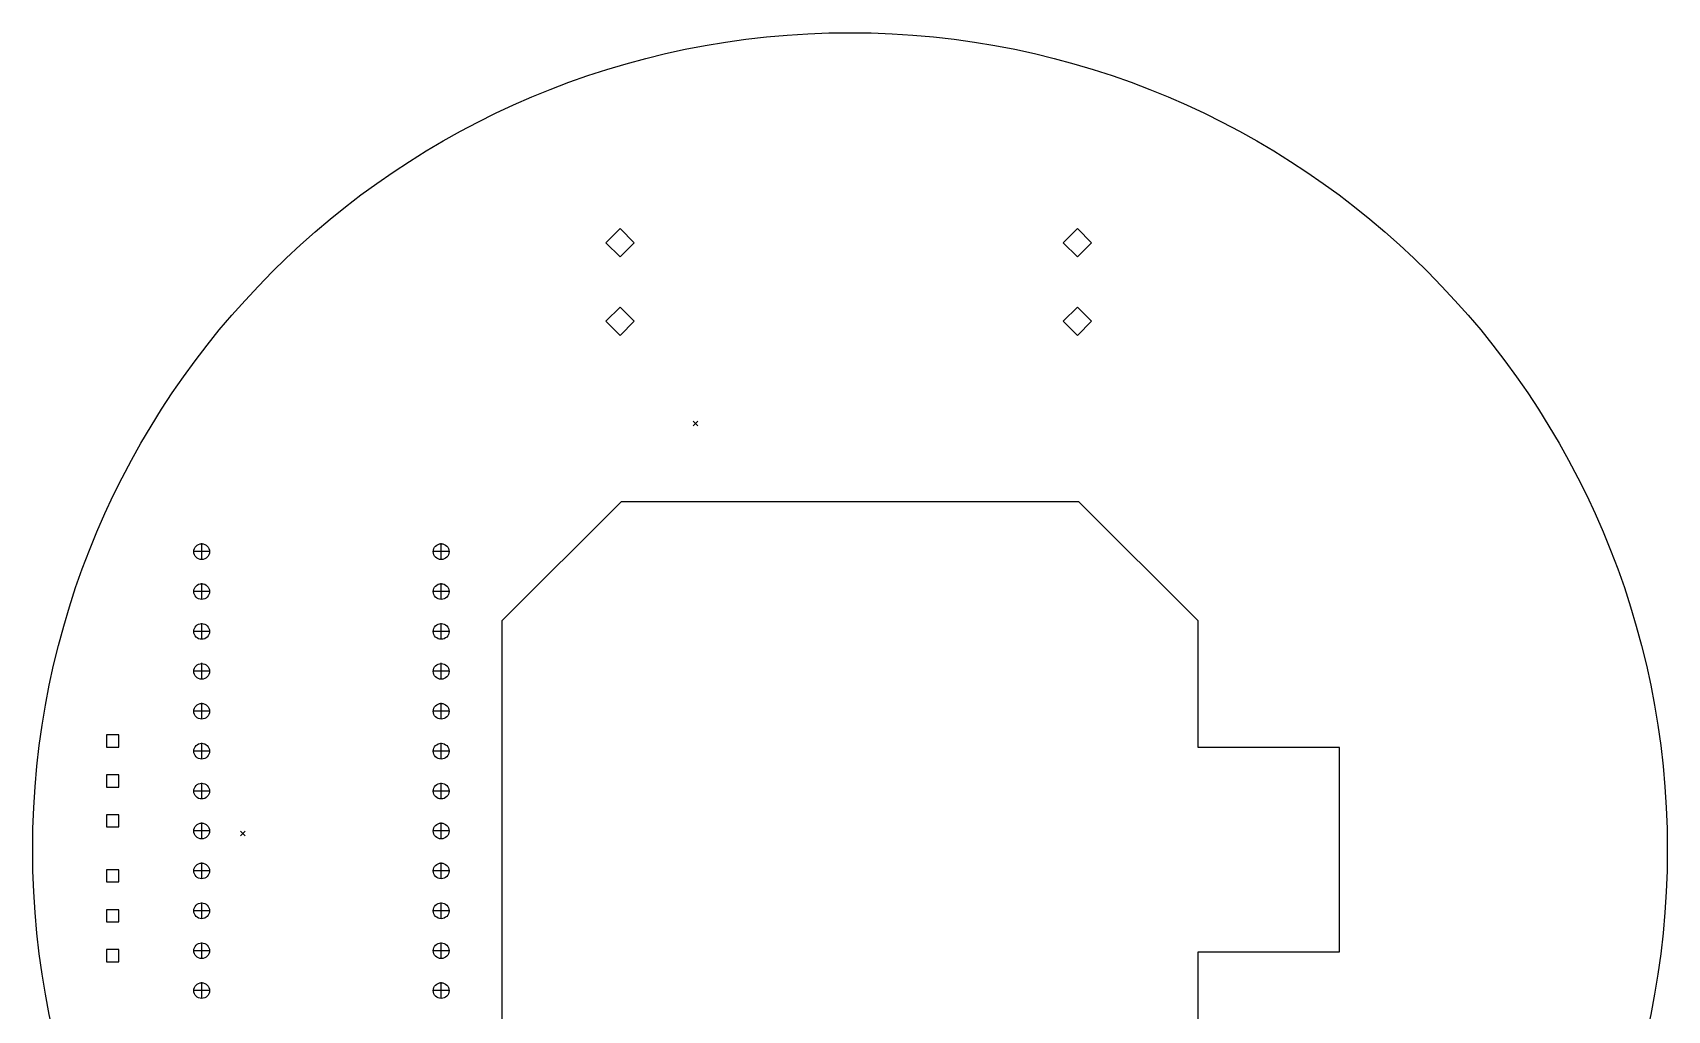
# Model space of a CAD drawing. Extents: x 96 to 202, y -167 to -44.
# Drawn here: x 97.6 to 201.6, y -106.1 to -43.9 of the extents above; entities that cross this region are included whole.
import ezdxf

# ---------------------------------------------------------------- set-up
doc = ezdxf.new("R2010")
doc.units = 0
doc.layers.add('BLACK', color=7, linetype='CONTINUOUS')

msp = doc.modelspace()

# ---------------------------------------------------------------- linework, layer by layer
at = {"layer": 'BLACK', "linetype": 'CONTINUOUS'}
for p, q in [((134.9782, -56.362), (134.0782, -57.262)), ((135.8782, -57.262), (134.9782, -56.362)), ((164.0782, -56.362), (163.1782, -57.262)), ((164.9782, -57.262), (164.0782, -56.362)), ((134.0782, -57.262), (134.9782, -58.162)), ((134.9782, -58.162), (135.8782, -57.262)), ((163.1782, -57.262), (164.0782, -58.162)), ((164.0782, -58.162), (164.9782, -57.262)), ((134.9782, -61.362), (134.0782, -62.262)), ((134.0782, -62.262), (134.9782, -63.162)), ((135.8782, -62.262), (134.9782, -61.362)), ((134.9782, -63.162), (135.8782, -62.262)), ((164.0782, -61.362), (163.1782, -62.262)), ((163.1782, -62.262), (164.0782, -63.162)), ((164.9782, -62.262), (164.0782, -61.362)), ((164.0782, -63.162), (164.9782, -62.262)), ((139.6282, -68.612), (139.9282, -68.912)), ((139.9282, -68.612), (139.6282, -68.912)), ((135.042987, -73.745014), (127.4572, -81.3308)), ((164.171414, -73.745014), (135.042987, -73.745014)), ((171.7572, -81.3308), (164.171414, -73.745014)), ((107.8282, -76.902), (108.8482, -76.902)), ((108.3382, -76.392), (108.3382, -77.412)), ((123.0682, -76.902), (124.0882, -76.902)), ((123.5782, -76.392), (123.5782, -77.412)), ((108.3382, -78.932), (108.3382, -79.952)), ((123.5782, -78.932), (123.5782, -79.952)), ((107.8282, -79.442), (108.8482, -79.442)), ((123.0682, -79.442), (124.0882, -79.442)), ((107.8282, -81.982), (108.8482, -81.982)), ((108.3382, -81.472), (108.3382, -82.492)), ((123.0682, -81.982), (124.0882, -81.982)), ((123.5782, -81.472), (123.5782, -82.492)), ((127.4572, -81.3308), (127.4572, -110.459227)), ((171.7572, -89.395014), (171.7572, -81.3308)), ((108.3382, -84.012), (108.3382, -85.032)), ((123.5782, -84.012), (123.5782, -85.032)), ((107.8282, -84.522), (108.8482, -84.522)), ((123.0682, -84.522), (124.0882, -84.522)), ((107.8282, -87.062), (108.8482, -87.062)), ((108.3382, -86.552), (108.3382, -87.572)), ((123.0682, -87.062), (124.0882, -87.062)), ((123.5782, -86.552), (123.5782, -87.572)), ((103.087112, -88.593088), (102.309288, -88.593088)), ((102.309288, -88.593088), (102.309288, -89.370912)), ((102.309288, -89.370912), (103.087112, -89.370912)), ((103.087112, -89.370912), (103.087112, -88.593088)), ((108.3382, -89.092), (108.3382, -90.112)), ((123.5782, -89.092), (123.5782, -90.112)), ((180.7572, -89.395014), (171.7572, -89.395014)), ((180.7572, -102.395014), (180.7572, -89.395014)), ((107.8282, -89.602), (108.8482, -89.602)), ((123.0682, -89.602), (124.0882, -89.602)), ((103.087112, -91.133088), (102.309288, -91.133088)), ((102.309288, -91.133088), (102.309288, -91.910912)), ((103.087112, -91.910912), (103.087112, -91.133088)), ((102.309288, -91.910912), (103.087112, -91.910912)), ((107.8282, -92.142), (108.8482, -92.142)), ((108.3382, -91.632), (108.3382, -92.652)), ((123.0682, -92.142), (124.0882, -92.142)), ((123.5782, -91.632), (123.5782, -92.652)), ((103.087112, -93.673088), (102.309288, -93.673088)), ((102.309288, -93.673088), (102.309288, -94.450912)), ((102.309288, -94.450912), (103.087112, -94.450912)), ((103.087112, -94.450912), (103.087112, -93.673088)), ((108.3382, -94.172), (108.3382, -95.192)), ((123.5782, -94.172), (123.5782, -95.192)), ((107.8282, -94.682), (108.8482, -94.682)), ((110.8282, -94.712), (111.1282, -95.012)), ((111.1282, -94.712), (110.8282, -95.012)), ((123.0682, -94.682), (124.0882, -94.682)), ((108.3382, -96.712), (108.3382, -97.732)), ((123.5782, -96.712), (123.5782, -97.732)), ((103.087112, -97.173088), (102.309288, -97.173088)), ((102.309288, -97.173088), (102.309288, -97.950912)), ((103.087112, -97.950912), (103.087112, -97.173088)), ((107.8282, -97.222), (108.8482, -97.222)), ((123.0682, -97.222), (124.0882, -97.222)), ((102.309288, -97.950912), (103.087112, -97.950912)), ((103.087112, -99.713088), (102.309288, -99.713088)), ((102.309288, -99.713088), (102.309288, -100.490912)), ((103.087112, -100.490912), (103.087112, -99.713088)), ((107.8282, -99.762), (108.8482, -99.762)), ((108.3382, -99.252), (108.3382, -100.272)), ((123.0682, -99.762), (124.0882, -99.762)), ((123.5782, -99.252), (123.5782, -100.272)), ((102.309288, -100.490912), (103.087112, -100.490912)), ((108.3382, -101.792), (108.3382, -102.812)), ((123.5782, -101.792), (123.5782, -102.812)), ((103.087112, -102.253088), (102.309288, -102.253088)), ((102.309288, -102.253088), (102.309288, -103.030912)), ((103.087112, -103.030912), (103.087112, -102.253088)), ((107.8282, -102.302), (108.8482, -102.302)), ((123.0682, -102.302), (124.0882, -102.302)), ((171.7572, -102.395014), (180.7572, -102.395014)), ((171.7572, -110.459227), (171.7572, -102.395014)), ((102.309288, -103.030912), (103.087112, -103.030912)), ((107.8282, -104.842), (108.8482, -104.842)), ((108.3382, -104.332), (108.3382, -105.352)), ((123.0682, -104.842), (124.0882, -104.842)), ((123.5782, -104.332), (123.5782, -105.352))]:
    msp.add_line(p, q, dxfattribs=at)
at = {"layer": 'BLACK'}
for centre, radius in [((149.6072, -95.895014), 52), ((108.3562, -76.926), 0.5), ((123.5962, -76.926), 0.5), ((108.3562, -79.466), 0.5), ((123.5962, -79.466), 0.5), ((108.3562, -82.006), 0.5), ((123.5962, -82.006), 0.5), ((108.3562, -84.546), 0.5), ((123.5962, -84.546), 0.5), ((108.3562, -87.086), 0.5), ((123.5962, -87.086), 0.5), ((108.3562, -89.626), 0.5), ((123.5962, -89.626), 0.5), ((108.3562, -92.166), 0.5), ((123.5962, -92.166), 0.5), ((108.3562, -94.706), 0.5), ((123.5962, -94.706), 0.5), ((108.3562, -97.246), 0.5), ((123.5962, -97.246), 0.5), ((108.3562, -99.786), 0.5), ((123.5962, -99.786), 0.5), ((108.3562, -102.326), 0.5), ((123.5962, -102.326), 0.5), ((108.3562, -104.866), 0.5), ((123.5962, -104.866), 0.5)]:
    msp.add_circle(centre, radius, dxfattribs=at)

doc.saveas('drawing.dxf')
